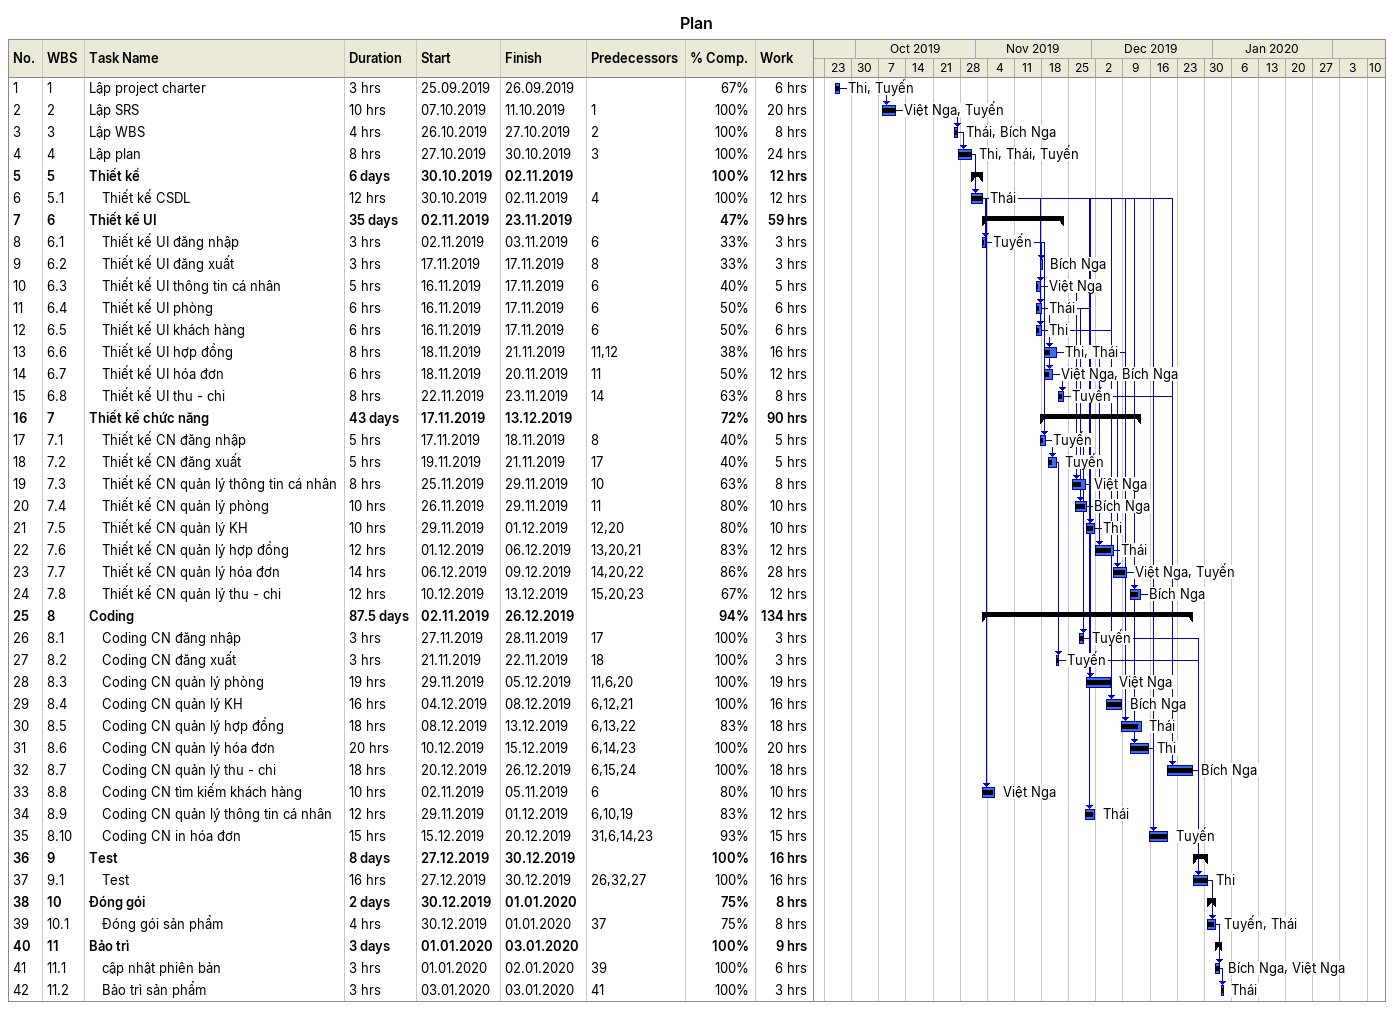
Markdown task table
Plan

| ID | WBS | Task | Duration | Start | Finish | Predecessors | Resources | % complete | Work (h) |
|---|---|---|---|---|---|---|---|---|---|
| 1 | 1 | Lập project charter | 3h | 2019-09-25 | 2019-09-26 |  | Thi, Tuyến | 67 | 6 |
| 2 | 2 | Lập SRS | 10h | 2019-10-07 | 2019-10-11 | 1 | Việt Nga, Tuyến | 100 | 20 |
| 3 | 3 | Lập WBS | 4h | 2019-10-26 | 2019-10-27 | 2 | Thái, Bích Nga | 100 | 8 |
| 4 | 4 | Lập plan | 8h | 2019-10-27 | 2019-10-30 | 3 | Thi, Thái, Tuyến | 100 | 24 |
| 5 | 5 | **Thiết kế** | 6d | 2019-10-30 | 2019-11-02 |  |  | 100 | 12 |
| 6 | 5.1 | Thiết kế CSDL | 12h | 2019-10-30 | 2019-11-02 | 4 | Thái | 100 | 12 |
| 7 | 6 | **Thiết kế UI** | 35d | 2019-11-02 | 2019-11-23 |  |  | 47 | 59 |
| 8 | 6.1 | Thiết kế UI đăng nhập | 3h | 2019-11-02 | 2019-11-03 | 6 | Tuyến | 33 | 3 |
| 9 | 6.2 | Thiết kế UI đăng xuất | 3h | 2019-11-17 | 2019-11-17 | 8 | Bích Nga | 33 | 3 |
| 10 | 6.3 | Thiết kế UI thông tin cá nhân | 5h | 2019-11-16 | 2019-11-17 | 6 | Việt Nga | 40 | 5 |
| 11 | 6.4 | Thiết kế UI phòng | 6h | 2019-11-16 | 2019-11-17 | 6 | Thái | 50 | 6 |
| 12 | 6.5 | Thiết kế UI khách hàng | 6h | 2019-11-16 | 2019-11-17 | 6 | Thi | 50 | 6 |
| 13 | 6.6 | Thiết kế UI hợp đồng | 8h | 2019-11-18 | 2019-11-21 | 11, 12 | Thi, Thái | 38 | 16 |
| 14 | 6.7 | Thiết kế UI hóa đơn | 6h | 2019-11-18 | 2019-11-20 | 11 | Việt Nga, Bích Nga | 50 | 12 |
| 15 | 6.8 | Thiết kế UI thu - chi | 8h | 2019-11-22 | 2019-11-23 | 14 | Tuyến | 63 | 8 |
| 16 | 7 | **Thiết kế chức năng** | 43d | 2019-11-17 | 2019-12-13 |  |  | 72 | 90 |
| 17 | 7.1 | Thiết kế CN đăng nhập | 5h | 2019-11-17 | 2019-11-18 | 8 | Tuyến | 40 | 5 |
| 18 | 7.2 | Thiết kế CN đăng xuất | 5h | 2019-11-19 | 2019-11-21 | 17 | Tuyến | 40 | 5 |
| 19 | 7.3 | Thiết kế CN quản lý thông tin cá nhân | 8h | 2019-11-25 | 2019-11-29 | 10 | Việt Nga | 63 | 8 |
| 20 | 7.4 | Thiết kế CN quản lý phòng | 10h | 2019-11-26 | 2019-11-29 | 11 | Bích Nga | 80 | 10 |
| 21 | 7.5 | Thiết kế CN quản lý KH | 10h | 2019-11-29 | 2019-12-01 | 12, 20 | Thi | 80 | 10 |
| 22 | 7.6 | Thiết kế CN quản lý hợp đồng | 12h | 2019-12-01 | 2019-12-06 | 13, 20, 21 | Thái | 83 | 12 |
| 23 | 7.7 | Thiết kế CN quản lý hóa đơn | 14h | 2019-12-06 | 2019-12-09 | 14, 20, 22 | Việt Nga, Tuyến | 86 | 28 |
| 24 | 7.8 | Thiết kế CN quản lý thu - chi | 12h | 2019-12-10 | 2019-12-13 | 15, 20, 23 | Bích Nga | 67 | 12 |
| 25 | 8 | **Coding** | 87.5d | 2019-11-02 | 2019-12-26 |  |  | 94 | 134 |
| 26 | 8.1 | Coding CN đăng nhập | 3h | 2019-11-27 | 2019-11-28 | 17 | Tuyến | 100 | 3 |
| 27 | 8.2 | Coding CN đăng xuất | 3h | 2019-11-21 | 2019-11-22 | 18 | Tuyến | 100 | 3 |
| 28 | 8.3 | Coding CN quản lý phòng | 19h | 2019-11-29 | 2019-12-05 | 11, 6, 20 | Việt Nga | 100 | 19 |
| 29 | 8.4 | Coding CN quản lý KH | 16h | 2019-12-04 | 2019-12-08 | 6, 12, 21 | Bích Nga | 100 | 16 |
| 30 | 8.5 | Coding CN quản lý hợp đồng | 18h | 2019-12-08 | 2019-12-13 | 6, 13, 22 | Thái | 83 | 18 |
| 31 | 8.6 | Coding CN quản lý hóa đơn | 20h | 2019-12-10 | 2019-12-15 | 6, 14, 23 | Thi | 100 | 20 |
| 32 | 8.7 | Coding CN quản lý thu - chi | 18h | 2019-12-20 | 2019-12-26 | 6, 15, 24 | Bích Nga | 100 | 18 |
| 33 | 8.8 | Coding CN tìm kiếm khách hàng | 10h | 2019-11-02 | 2019-11-05 | 6 | Việt Nga | 80 | 10 |
| 34 | 8.9 | Coding CN quản lý thông tin cá nhân | 12h | 2019-11-29 | 2019-12-01 | 6, 10, 19 | Thái | 83 | 12 |
| 35 | 8.10 | Coding CN in hóa đơn | 15h | 2019-12-15 | 2019-12-20 | 31, 6, 14, 23 | Tuyến | 93 | 15 |
| 36 | 9 | **Test** | 8d | 2019-12-27 | 2019-12-30 |  |  | 100 | 16 |
| 37 | 9.1 | Test | 16h | 2019-12-27 | 2019-12-30 | 26, 32, 27 | Thi | 100 | 16 |
| 38 | 10 | **Đóng gói** | 2d | 2019-12-30 | 2020-01-01 |  |  | 75 | 8 |
| 39 | 10.1 | Đóng gói sản phẩm | 4h | 2019-12-30 | 2020-01-01 | 37 | Tuyến, Thái | 75 | 8 |
| 40 | 11 | **Bảo trì** | 3d | 2020-01-01 | 2020-01-03 |  |  | 100 | 9 |
| 41 | 11.1 | cập nhật phiên bản | 3h | 2020-01-01 | 2020-01-02 | 39 | Bích Nga, Việt Nga | 100 | 6 |
| 42 | 11.2 | Bảo trì sản phẩm | 3h | 2020-01-03 | 2020-01-03 | 41 | Thái | 100 | 3 |
